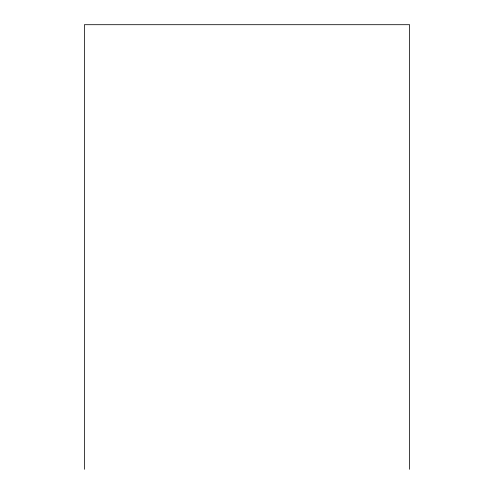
<?xml version="1.0" encoding="UTF-8"?>
<svg xmlns="http://www.w3.org/2000/svg" width="494" height="494" viewBox="0 0 494 494"><rect width="100%" height="100%" fill="white"/><g stroke="black" fill="none" stroke-linecap="round" stroke-linejoin="round"><path stroke-width="0.74" d="M409.612 469.3L409.612 24.7L84.388 24.7L84.388 469.3"/></g></svg>
